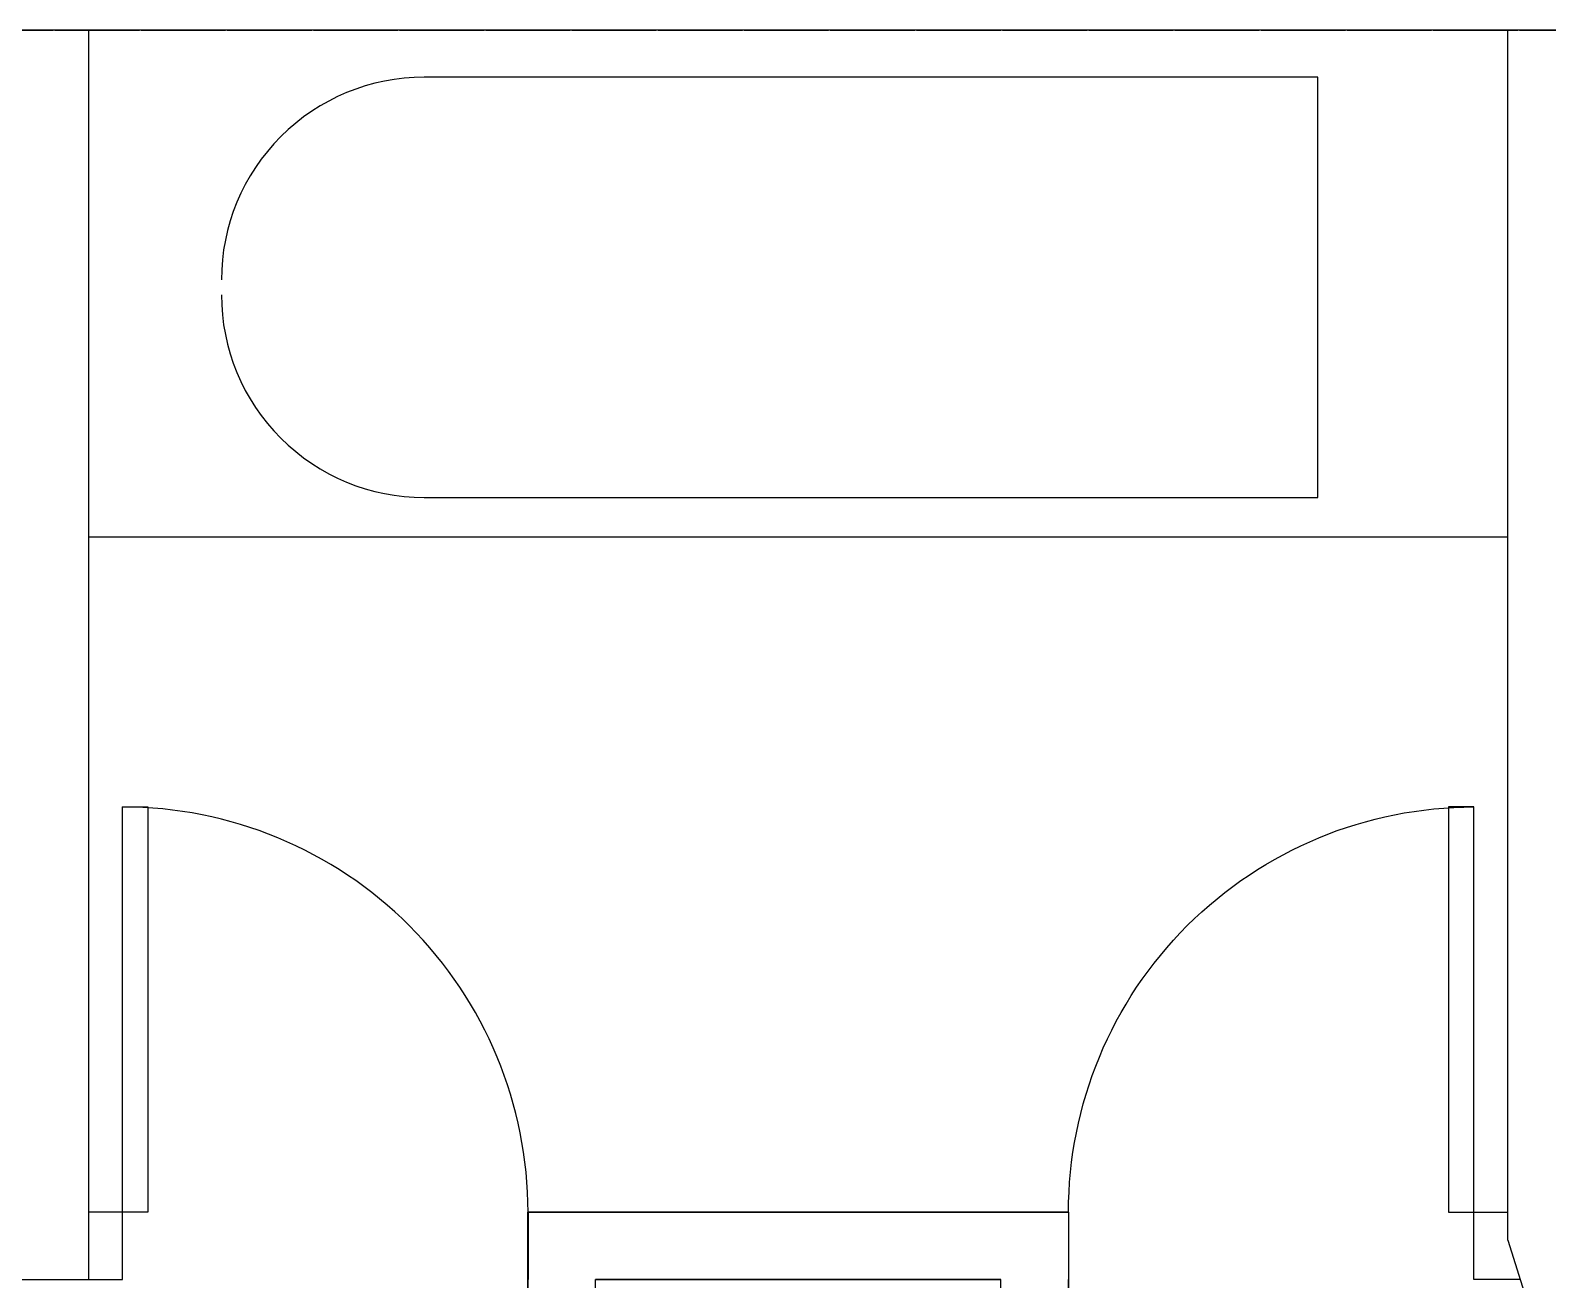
# Model space of a CAD drawing. Header units: inches. Extents: x -460 to 10305, y -938 to 5356.
# Drawn here: x 6116.5 to 6206.3, y 4574.2 to 4648.2 of the extents above; entities that cross this region are included whole.
import ezdxf

# ---------------------------------------------------------------- set-up
doc = ezdxf.new("R2010")
doc.units = ezdxf.units.IN
doc.header["$MEASUREMENT"] = 0
doc.linetypes.add('01-0263-04-DWG-BFP-ARCH$0$763', pattern=[5.0001, 5, -0.0001])
for name, color, linetype in [('01-0263-04-DWG-BFP-ARCH$0$SP-AREA', 250, '01-0263-04-DWG-BFP-ARCH$0$763'), ('01-0263-04-DWG-BFP-ARCH$0$SP-DOORS', 5, 'Continuous'), ('01-0263-04-DWG-BFP-ARCH$0$SP-FIXT', 35, 'Continuous'), ('01-0263-04-DWG-BFP-ARCH$0$SP-WALL', 7, 'Continuous')]:
    doc.layers.add(name, color=color, linetype=linetype)

# ---------------------------------------------------------------- blocks, each defined once
blk = doc.blocks.new('01-0263-04-DWG-BFP-ARCH$0$DOR01')
at = {"color": 0}
for p, q in [((1, 1), (0, 1)), ((0, 1), (0, 0)), ((1, 0), (1, 1)), ((0, 0), (1, 0))]:
    blk.add_line(p, q, dxfattribs=at)
blk = doc.blocks.new('01-0263-04-DWG-BFP-ARCH$0$DOR00')
at = {"color": 0}
for p, q in [((0, 1), (0, 0)), ((1, 0), (1, 1))]:
    blk.add_line(p, q, dxfattribs=at)
blk = doc.blocks.new('01-0263-04-DWG-BFP-ARCH', base_point=(1295.153, 1353.423))
at = {"layer": '01-0263-04-DWG-BFP-ARCH$0$SP-AREA'}
blk.add_lwpolyline([(3307.153, 1687.423), (3405.153, 1687.423), (3405.153, 1911.423), (3437.153, 1911.423), (3437.153, 1687.423), (3535.153, 1687.423), (3535.153, 1981.423), (3307.153, 1981.423), (3307.153, 1687.423)], close=True, dxfattribs=at)
at = {"layer": '01-0263-04-DWG-BFP-ARCH$0$SP-DOORS'}
for points in [[(3405.158, 1911.427, 0.414214), (3381.158, 1935.427, 0.414214)], [(3437.158, 1911.427, -0.414214), (3461.158, 1935.427, -0.414214)]]:
    blk.add_lwpolyline(points, format="xyb", dxfattribs=at)
at = {"layer": '01-0263-04-DWG-BFP-ARCH$0$SP-FIXT'}
blk.add_line((3379.158, 1951.427), (3463.158, 1951.427), dxfattribs=at)
blk.add_lwpolyline([(3387.007, 1965.753, 0.414214), (3399.007, 1953.753), (3451.923, 1953.753), (3451.923, 1978.653), (3399.007, 1978.653, 0.414214), (3387.007, 1966.653)], format="xyb", dxfattribs=at)
at = {"layer": '01-0263-04-DWG-BFP-ARCH$0$SP-WALL'}
for p, q in [((3535.158, 1981.427), (3307.158, 1981.427)), ((3379.158, 1907.427), (3379.158, 1981.427)), ((3463.158, 1909.77), (3463.158, 1981.427)), ((3381.158, 1911.427), (3379.158, 1911.427)), ((3405.158, 1687.427), (3405.158, 1911.427)), ((3437.158, 1911.427), (3405.158, 1911.427)), ((3405.158, 1911.427), (3437.158, 1911.427)), ((3461.158, 1911.427), (3463.158, 1911.427)), ((3461.158, 1911.427), (3463.158, 1911.427)), ((3375.158, 1907.427), (3379.158, 1907.427)), ((3379.158, 1907.427), (3381.158, 1907.427)), ((3409.158, 1687.427), (3409.158, 1907.427)), ((3409.158, 1907.427), (3433.158, 1907.427)), ((3433.158, 1907.427), (3409.158, 1907.427)), ((3433.158, 1687.427), (3433.158, 1907.427)), ((3437.158, 1687.427), (3437.158, 1907.427)), ((3463.894, 1907.427), (3461.158, 1907.427))]:
    blk.add_line(p, q, dxfattribs=at)
blk.add_lwpolyline([(3463.158, 1909.77), (3476.064, 1868.668), (3476.064, 1847.761)], dxfattribs=at)
at = {"layer": '01-0263-04-DWG-BFP-ARCH$0$SP-DOORS', "yscale": 1.5, "zscale": 24}
for p, xscale, rotation in [((3381.158, 1911.427), -24, 270), ((3461.158, 1911.427), 24, 90)]:
    blk.add_blockref('01-0263-04-DWG-BFP-ARCH$0$DOR01', p, dxfattribs=dict(at, xscale=xscale, rotation=rotation))
at = {"layer": '01-0263-04-DWG-BFP-ARCH$0$SP-WALL', "yscale": -4, "zscale": 24}
for p, xscale in [((3381.158, 1911.427), 24), ((3461.158, 1911.427), -24)]:
    blk.add_blockref('01-0263-04-DWG-BFP-ARCH$0$DOR00', p, dxfattribs=dict(at, xscale=xscale))

msp = doc.modelspace()

# ---------------------------------------------------------------- block references
msp.add_blockref('01-0263-04-DWG-BFP-ARCH', (4035.957, 4020.147))

doc.saveas('drawing.dxf')
